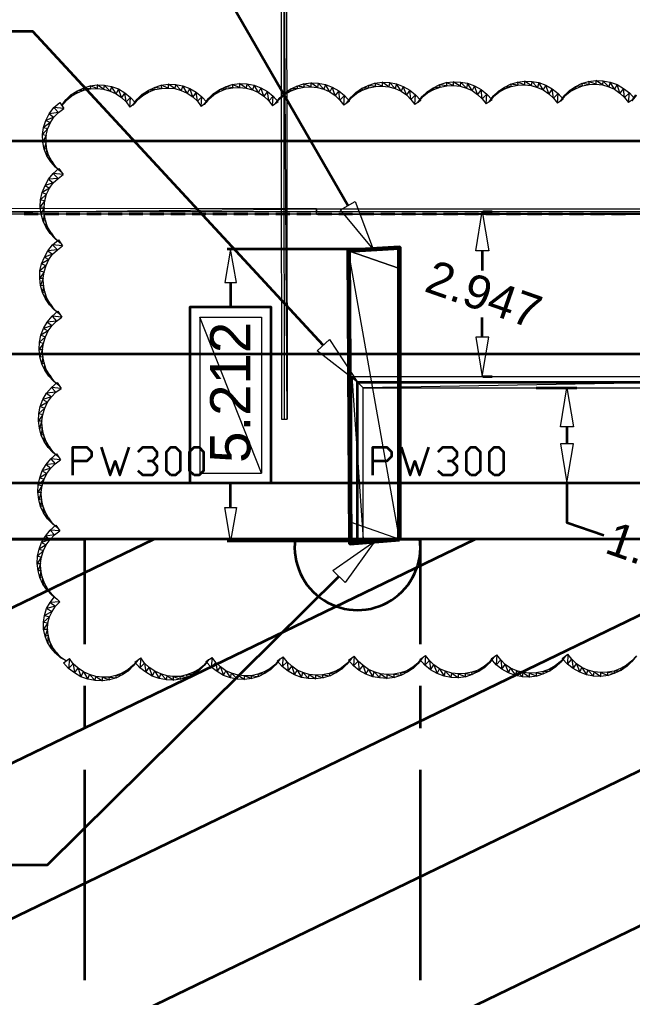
# Model space of a CAD drawing. Header units: inches. Extents: x 27 to 868, y 19 to 613.
# Drawn here: x 356.2 to 443.3, y 342.9 to 481.8 of the extents above; entities that cross this region are included whole.
import ezdxf

# ---------------------------------------------------------------- set-up
doc = ezdxf.new("R2010")
doc.units = ezdxf.units.IN
doc.header["$MEASUREMENT"] = 0
doc.layers.add('PDF_Geometry', color=7, linetype='Continuous')
doc.layers.add('PDF_Text', color=7, linetype='Continuous')
doc.styles.add('PDF Arial', font='arial.ttf')

msp = doc.modelspace()

# ---------------------------------------------------------------- linework, layer by layer
at = {"layer": 'PDF_Geometry', "color": 3, "lineweight": 0}
for points in [[(398.43, 590.69), (398.43, 573.89), (326.73, 573.89), (326.73, 570.43), (326.73, 457.75), (326.73, 454.6), (398.43, 454.6), (713.57, 454.6)], [(393.43, 425.1), (394.24, 425.1), (393.25, 590.69), (393.43, 425.1)], [(394.24, 425.1), (393.25, 590.69), (394.01, 590.69), (394.24, 425.1)], [(393.65, 590.69), (393.83, 425.1)], [(326.73, 455), (326.73, 454.19), (398.43, 454.96), (326.73, 455)], [(326.73, 454.19), (398.43, 454.96), (398.43, 454.19), (326.73, 454.19)], [(713.57, 454.19), (713.57, 454.96), (398.43, 454.19), (713.57, 454.19)], [(713.57, 454.96), (398.43, 454.19), (398.43, 454.96), (713.57, 454.96)]]:
    msp.add_lwpolyline(points, dxfattribs=at)
at = {"layer": 'PDF_Geometry', "lineweight": 35}
for points in [[(402.89, 455.41), (365.28, 520.53), (358.12, 520.53)], [(399.37, 435.6), (358.08, 480.13), (350.92, 480.13)], [(422.07, 454.6), (423.42, 454.6)], [(405.99, 449.24), (385.73, 449.24)], [(421.98, 449.01), (421.98, 446.18)], [(386.22, 444.47), (386.22, 441)], [(391.99, 416.01), (391.99, 441), (380.41, 441), (380.41, 416.01), (391.99, 416.01)], [(421.98, 436.72), (421.98, 439.51)], [(422.07, 431.14), (423.42, 431.14)], [(429.64, 429.52), (435.44, 429.52)], [(434, 423.98), (434, 421.59)], [(386.22, 412.54), (386.22, 416.01)], [(429.64, 416.01), (435.44, 416.01)], [(434, 416.01), (434, 410.42), (439.27, 408.62)], [(406.22, 407.76), (385.73, 407.76)], [(401.62, 402.72), (360.15, 361.74), (352.99, 361.74)]]:
    msp.add_lwpolyline(points, dxfattribs=at)
at = {"layer": 'PDF_Geometry', "lineweight": 0}
for points in [[(366.23, 472.43), (366.27, 471.98), (365.24, 472.12), (366.23, 472.43)], [(367.22, 472.57), (367.22, 472.03), (366.23, 472.43), (367.22, 472.57)], [(367.22, 472.03), (366.23, 472.43), (366.27, 471.98), (367.22, 472.03)], [(368.25, 472.52), (368.16, 471.94), (367.22, 472.57), (368.25, 472.52)], [(368.16, 471.94), (367.22, 472.57), (367.22, 472.03), (368.16, 471.94)], [(369.07, 471.67), (368.25, 472.52), (368.16, 471.94), (369.07, 471.67)], [(369.29, 472.34), (369.07, 471.67), (368.25, 472.52), (369.29, 472.34)], [(369.92, 471.31), (369.29, 472.34), (369.07, 471.67), (369.92, 471.31)], [(370.28, 471.98), (369.92, 471.31), (369.29, 472.34), (370.28, 471.98)], [(376.36, 472.52), (376.41, 472.07), (375.37, 472.21), (376.36, 472.52)], [(377.35, 472.66), (377.35, 472.12), (376.36, 472.52), (377.35, 472.66)], [(377.35, 472.12), (376.36, 472.52), (376.41, 472.07), (377.35, 472.12)], [(378.39, 472.61), (378.3, 472.03), (377.35, 472.66), (378.39, 472.61)], [(378.3, 472.03), (377.35, 472.66), (377.35, 472.12), (378.3, 472.03)], [(379.2, 471.76), (378.39, 472.61), (378.3, 472.03), (379.2, 471.76)], [(379.42, 472.43), (379.2, 471.76), (378.39, 472.61), (379.42, 472.43)], [(380.05, 471.4), (379.42, 472.43), (379.2, 471.76), (380.05, 471.4)], [(380.41, 472.07), (380.05, 471.4), (379.42, 472.43), (380.41, 472.07)], [(386.45, 472.61), (386.54, 472.16), (385.5, 472.3), (386.45, 472.61)], [(387.48, 472.75), (387.48, 472.21), (386.45, 472.61), (387.48, 472.75)], [(387.48, 472.21), (386.45, 472.61), (386.54, 472.16), (387.48, 472.21)], [(388.52, 472.7), (388.43, 472.12), (387.48, 472.75), (388.52, 472.7)], [(388.43, 472.12), (387.48, 472.75), (387.48, 472.21), (388.43, 472.12)], [(389.33, 471.85), (388.52, 472.7), (388.43, 472.12), (389.33, 471.85)], [(389.56, 472.52), (389.33, 471.85), (388.52, 472.7), (389.56, 472.52)], [(390.19, 471.49), (389.56, 472.52), (389.33, 471.85), (390.19, 471.49)], [(390.5, 472.16), (390.19, 471.49), (389.56, 472.52), (390.5, 472.16)], [(395.64, 472.39), (395.73, 472.07), (394.69, 471.94), (395.64, 472.39)], [(396.58, 472.7), (396.67, 472.25), (395.64, 472.39), (396.58, 472.7)], [(396.67, 472.25), (395.64, 472.39), (395.73, 472.07), (396.67, 472.25)], [(397.62, 472.84), (397.62, 472.3), (396.58, 472.7), (397.62, 472.84)], [(397.62, 472.3), (396.58, 472.7), (396.67, 472.25), (397.62, 472.3)], [(398.65, 472.79), (398.56, 472.21), (397.62, 472.84), (398.65, 472.79)], [(398.56, 472.21), (397.62, 472.84), (397.62, 472.3), (398.56, 472.21)], [(399.46, 471.94), (398.65, 472.79), (398.56, 472.21), (399.46, 471.94)], [(399.69, 472.61), (399.46, 471.94), (398.65, 472.79), (399.69, 472.61)], [(400.32, 471.58), (399.69, 472.61), (399.46, 471.94), (400.32, 471.58)], [(400.63, 472.25), (400.32, 471.58), (399.69, 472.61), (400.63, 472.25)], [(405.77, 472.48), (405.86, 472.16), (404.82, 472.03), (405.77, 472.48)], [(406.71, 472.79), (406.8, 472.34), (405.77, 472.48), (406.71, 472.79)], [(406.8, 472.34), (405.77, 472.48), (405.86, 472.16), (406.8, 472.34)], [(407.75, 472.93), (407.75, 472.39), (406.71, 472.79), (407.75, 472.93)], [(407.75, 472.39), (406.71, 472.79), (406.8, 472.34), (407.75, 472.39)], [(408.79, 472.88), (408.69, 472.3), (407.75, 472.93), (408.79, 472.88)], [(408.69, 472.3), (407.75, 472.93), (407.75, 472.39), (408.69, 472.3)], [(409.6, 472.03), (408.79, 472.88), (408.69, 472.3), (409.6, 472.03)], [(409.78, 472.7), (409.6, 472.03), (408.79, 472.88), (409.78, 472.7)], [(410.45, 471.67), (409.78, 472.7), (409.6, 472.03), (410.45, 471.67)], [(410.77, 472.34), (410.45, 471.67), (409.78, 472.7), (410.77, 472.34)], [(411.22, 471.13), (410.77, 472.34), (410.45, 471.67), (411.22, 471.13)], [(411.71, 471.8), (411.22, 471.13), (410.77, 472.34), (411.71, 471.8)], [(415.86, 472.57), (415.99, 472.25), (414.95, 472.12), (415.86, 472.57)], [(416.85, 472.88), (416.94, 472.43), (415.86, 472.57), (416.85, 472.88)], [(416.94, 472.43), (415.86, 472.57), (415.99, 472.25), (416.94, 472.43)], [(417.88, 473.02), (417.88, 472.48), (416.85, 472.88), (417.88, 473.02)], [(417.88, 472.48), (416.85, 472.88), (416.94, 472.43), (417.88, 472.48)], [(418.92, 472.97), (418.83, 472.39), (417.88, 473.02), (418.92, 472.97)], [(418.83, 472.39), (417.88, 473.02), (417.88, 472.48), (418.83, 472.39)], [(419.73, 472.12), (418.92, 472.97), (418.83, 472.39), (419.73, 472.12)], [(419.91, 472.79), (419.73, 472.12), (418.92, 472.97), (419.91, 472.79)], [(420.54, 471.76), (419.91, 472.79), (419.73, 472.12), (420.54, 471.76)], [(420.9, 472.43), (420.54, 471.76), (419.91, 472.79), (420.9, 472.43)], [(421.3, 471.22), (420.9, 472.43), (420.54, 471.76), (421.3, 471.22)], [(421.84, 471.89), (421.3, 471.22), (420.9, 472.43), (421.84, 471.89)], [(425.99, 472.66), (426.12, 472.34), (425.09, 472.21), (425.99, 472.66)], [(426.12, 472.34), (425.09, 472.21), (425.22, 471.98), (426.12, 472.34)], [(426.98, 472.97), (427.07, 472.52), (425.99, 472.66), (426.98, 472.97)], [(427.07, 472.52), (425.99, 472.66), (426.12, 472.34), (427.07, 472.52)], [(428.01, 473.11), (428.01, 472.57), (426.98, 472.97), (428.01, 473.11)], [(428.01, 472.57), (426.98, 472.97), (427.07, 472.52), (428.01, 472.57)], [(429.05, 473.06), (428.96, 472.48), (428.01, 473.11), (429.05, 473.06)], [(428.96, 472.48), (428.01, 473.11), (428.01, 472.57), (428.96, 472.48)], [(429.86, 472.21), (429.05, 473.06), (428.96, 472.48), (429.86, 472.21)], [(430.04, 472.88), (429.86, 472.21), (429.05, 473.06), (430.04, 472.88)], [(430.67, 471.85), (430.04, 472.88), (429.86, 472.21), (430.67, 471.85)], [(431.03, 472.52), (430.67, 471.85), (430.04, 472.88), (431.03, 472.52)], [(431.44, 471.31), (431.03, 472.52), (430.67, 471.85), (431.44, 471.31)], [(431.93, 471.98), (431.44, 471.31), (431.03, 472.52), (431.93, 471.98)], [(436.12, 472.75), (436.26, 472.43), (435.22, 472.3), (436.12, 472.75)], [(436.26, 472.43), (435.22, 472.3), (435.35, 472.07), (436.26, 472.43)], [(437.11, 473.06), (437.2, 472.61), (436.12, 472.75), (437.11, 473.06)], [(437.2, 472.61), (436.12, 472.75), (436.26, 472.43), (437.2, 472.61)], [(438.15, 473.2), (438.15, 472.66), (437.11, 473.06), (438.15, 473.2)], [(438.15, 472.66), (437.11, 473.06), (437.2, 472.61), (438.15, 472.66)], [(439.14, 473.15), (439.09, 472.57), (438.15, 473.2), (439.14, 473.15)], [(439.09, 472.57), (438.15, 473.2), (438.15, 472.66), (439.09, 472.57)], [(439.99, 472.3), (439.14, 473.15), (439.09, 472.57), (439.99, 472.3)], [(440.17, 472.97), (439.99, 472.3), (439.14, 473.15), (440.17, 472.97)], [(440.8, 471.94), (440.17, 472.97), (439.99, 472.3), (440.8, 471.94)], [(441.16, 472.61), (440.8, 471.94), (440.17, 472.97), (441.16, 472.61)], [(441.57, 471.4), (441.16, 472.61), (440.8, 471.94), (441.57, 471.4)], [(442.06, 472.07), (441.57, 471.4), (441.16, 472.61), (442.06, 472.07)], [(363.48, 471.13), (363.62, 470.99), (362.76, 470.41), (363.48, 471.13)], [(363.62, 470.99), (362.76, 470.41), (362.85, 470.36), (363.62, 470.99)], [(364.34, 471.67), (364.43, 471.44), (363.48, 471.13), (364.34, 471.67)], [(364.43, 471.44), (363.48, 471.13), (363.62, 470.99), (364.43, 471.44)], [(365.24, 472.12), (365.33, 471.8), (364.34, 471.67), (365.24, 472.12)], [(365.33, 471.8), (364.34, 471.67), (364.43, 471.44), (365.33, 471.8)], [(366.27, 471.98), (365.24, 472.12), (365.33, 471.8), (366.27, 471.98)], [(370.69, 470.77), (370.28, 471.98), (369.92, 471.31), (370.69, 470.77)], [(371.18, 471.44), (370.69, 470.77), (370.28, 471.98), (371.18, 471.44)], [(371.36, 470.14), (371.18, 471.44), (370.69, 470.77), (371.36, 470.14)], [(371.99, 470.77), (371.36, 470.14), (371.18, 471.44), (371.99, 470.77)], [(373.61, 471.22), (373.75, 471.08), (372.89, 470.5), (373.61, 471.22)], [(373.75, 471.08), (372.89, 470.5), (372.98, 470.45), (373.75, 471.08)], [(374.47, 471.76), (374.56, 471.53), (373.61, 471.22), (374.47, 471.76)], [(374.56, 471.53), (373.61, 471.22), (373.75, 471.08), (374.56, 471.53)], [(375.37, 472.21), (375.46, 471.89), (374.47, 471.76), (375.37, 472.21)], [(375.46, 471.89), (374.47, 471.76), (374.56, 471.53), (375.46, 471.89)], [(376.41, 472.07), (375.37, 472.21), (375.46, 471.89), (376.41, 472.07)], [(380.82, 470.86), (380.41, 472.07), (380.05, 471.4), (380.82, 470.86)], [(381.31, 471.53), (380.82, 470.86), (380.41, 472.07), (381.31, 471.53)], [(381.49, 470.23), (381.31, 471.53), (380.82, 470.86), (381.49, 470.23)], [(382.13, 470.86), (381.49, 470.23), (381.31, 471.53), (382.13, 470.86)], [(383.75, 471.31), (383.84, 471.17), (383.03, 470.59), (383.75, 471.31)], [(383.84, 471.17), (383.03, 470.59), (383.12, 470.54), (383.84, 471.17)], [(384.6, 471.85), (384.69, 471.62), (383.75, 471.31), (384.6, 471.85)], [(384.69, 471.62), (383.75, 471.31), (383.84, 471.17), (384.69, 471.62)], [(385.5, 472.3), (385.59, 471.98), (384.6, 471.85), (385.5, 472.3)], [(385.59, 471.98), (384.6, 471.85), (384.69, 471.62), (385.59, 471.98)], [(386.54, 472.16), (385.5, 472.3), (385.59, 471.98), (386.54, 472.16)], [(390.95, 470.95), (390.5, 472.16), (390.19, 471.49), (390.95, 470.95)], [(391.45, 471.62), (390.95, 470.95), (390.5, 472.16), (391.45, 471.62)], [(391.63, 470.32), (391.45, 471.62), (390.95, 470.95), (391.63, 470.32)], [(392.26, 470.95), (391.63, 470.32), (391.45, 471.62), (392.26, 470.95)], [(392.17, 469.6), (392.26, 470.95), (391.63, 470.32), (392.17, 469.6)], [(392.98, 470.18), (392.17, 469.6), (392.26, 470.95), (392.98, 470.18)], [(393.88, 471.4), (393.97, 471.26), (393.16, 470.68), (393.88, 471.4)], [(393.97, 471.26), (393.16, 470.68), (393.25, 470.63), (393.97, 471.26)], [(394.69, 471.94), (394.82, 471.71), (393.88, 471.4), (394.69, 471.94)], [(394.82, 471.71), (393.88, 471.4), (393.97, 471.26), (394.82, 471.71)], [(395.73, 472.07), (394.69, 471.94), (394.82, 471.71), (395.73, 472.07)], [(401.08, 471.04), (400.63, 472.25), (400.32, 471.58), (401.08, 471.04)], [(401.58, 471.71), (401.08, 471.04), (400.63, 472.25), (401.58, 471.71)], [(401.76, 470.41), (401.58, 471.71), (401.08, 471.04), (401.76, 470.41)], [(402.39, 471.08), (401.76, 470.41), (401.58, 471.71), (402.39, 471.08)], [(402.3, 469.69), (402.39, 471.08), (401.76, 470.41), (402.3, 469.69)], [(403.11, 470.27), (402.3, 469.69), (402.39, 471.08), (403.11, 470.27)], [(404.01, 471.49), (404.1, 471.35), (403.29, 470.77), (404.01, 471.49)], [(404.1, 471.35), (403.29, 470.77), (403.34, 470.72), (404.1, 471.35)], [(404.82, 472.03), (404.96, 471.8), (404.01, 471.49), (404.82, 472.03)], [(404.96, 471.8), (404.01, 471.49), (404.1, 471.35), (404.96, 471.8)], [(405.86, 472.16), (404.82, 472.03), (404.96, 471.8), (405.86, 472.16)], [(411.85, 470.5), (411.71, 471.8), (411.22, 471.13), (411.85, 470.5)], [(412.52, 471.17), (411.85, 470.5), (411.71, 471.8), (412.52, 471.17)], [(412.43, 469.78), (412.52, 471.17), (411.85, 470.5), (412.43, 469.78)], [(413.24, 470.36), (412.43, 469.78), (412.52, 471.17), (413.24, 470.36)], [(414.14, 471.58), (414.23, 471.44), (413.42, 470.86), (414.14, 471.58)], [(414.23, 471.44), (413.42, 470.86), (413.47, 470.81), (414.23, 471.44)], [(414.95, 472.12), (415.09, 471.89), (414.14, 471.58), (414.95, 472.12)], [(415.09, 471.89), (414.14, 471.58), (414.23, 471.44), (415.09, 471.89)], [(415.99, 472.25), (414.95, 472.12), (415.09, 471.89), (415.99, 472.25)], [(421.98, 470.59), (421.84, 471.89), (421.3, 471.22), (421.98, 470.59)], [(422.66, 471.26), (421.98, 470.59), (421.84, 471.89), (422.66, 471.26)], [(422.57, 469.87), (422.66, 471.26), (421.98, 470.59), (422.57, 469.87)], [(423.38, 470.45), (422.57, 469.87), (422.66, 471.26), (423.38, 470.45)], [(423.56, 470.95), (423.6, 470.9), (422.97, 470.14), (423.56, 470.95)], [(424.28, 471.67), (424.37, 471.53), (423.56, 470.95), (424.28, 471.67)], [(424.37, 471.53), (423.56, 470.95), (423.6, 470.9), (424.37, 471.53)], [(425.09, 472.21), (425.22, 471.98), (424.28, 471.67), (425.09, 472.21)], [(425.22, 471.98), (424.28, 471.67), (424.37, 471.53), (425.22, 471.98)], [(432.11, 470.68), (431.93, 471.98), (431.44, 471.31), (432.11, 470.68)], [(432.79, 471.35), (432.11, 470.68), (431.93, 471.98), (432.79, 471.35)], [(432.7, 469.96), (432.79, 471.35), (432.11, 470.68), (432.7, 469.96)], [(433.51, 470.54), (432.7, 469.96), (432.79, 471.35), (433.51, 470.54)], [(433.69, 471.04), (433.73, 470.99), (433.1, 470.23), (433.69, 471.04)], [(434.41, 471.76), (434.5, 471.62), (433.69, 471.04), (434.41, 471.76)], [(434.5, 471.62), (433.69, 471.04), (433.73, 470.99), (434.5, 471.62)], [(435.22, 472.3), (435.35, 472.07), (434.41, 471.76), (435.22, 472.3)], [(435.35, 472.07), (434.41, 471.76), (434.5, 471.62), (435.35, 472.07)], [(442.24, 470.77), (442.06, 472.07), (441.57, 471.4), (442.24, 470.77)], [(442.92, 471.44), (442.24, 470.77), (442.06, 472.07), (442.92, 471.44)], [(442.79, 470.05), (442.92, 471.44), (442.24, 470.77), (442.79, 470.05)], [(443.64, 470.63), (442.79, 470.05), (442.92, 471.44), (443.64, 470.63)], [(443.82, 471.13), (443.87, 471.08), (443.24, 470.32), (443.82, 471.13)], [(361.91, 470.05), (362.49, 469.19), (361.09, 469.33), (361.91, 470.05)], [(362.76, 470.41), (362.85, 470.36), (362.18, 469.6), (362.76, 470.41)], [(371.9, 469.42), (371.99, 470.77), (371.36, 470.14), (371.9, 469.42)], [(372.71, 470), (371.9, 469.42), (371.99, 470.77), (372.71, 470)], [(372.89, 470.5), (372.98, 470.45), (372.31, 469.69), (372.89, 470.5)], [(382.04, 469.51), (382.13, 470.86), (381.49, 470.23), (382.04, 469.51)], [(382.85, 470.09), (382.04, 469.51), (382.13, 470.86), (382.85, 470.09)], [(383.03, 470.59), (383.12, 470.54), (382.44, 469.78), (383.03, 470.59)], [(393.16, 470.68), (393.25, 470.63), (392.57, 469.87), (393.16, 470.68)], [(403.29, 470.77), (403.34, 470.72), (402.71, 469.96), (403.29, 470.77)], [(413.42, 470.86), (413.47, 470.81), (412.84, 470.05), (413.42, 470.86)], [(360.42, 468.47), (361.09, 467.97), (359.92, 467.52), (360.42, 468.47)], [(361.09, 469.33), (361.72, 468.65), (360.42, 468.47), (361.09, 469.33)], [(361.72, 468.65), (360.42, 468.47), (361.09, 467.97), (361.72, 468.65)], [(362.49, 469.19), (361.09, 469.33), (361.72, 468.65), (362.49, 469.19)], [(359.92, 467.52), (360.6, 467.21), (359.61, 466.53), (359.92, 467.52)], [(360.6, 467.21), (359.61, 466.53), (360.24, 466.35), (360.6, 467.21)], [(361.09, 467.97), (359.92, 467.52), (360.6, 467.21), (361.09, 467.97)], [(359.61, 466.53), (360.24, 466.35), (359.47, 465.5), (359.61, 466.53)], [(360.24, 466.35), (359.47, 465.5), (360.01, 465.41), (360.24, 466.35)], [(359.47, 465.5), (360.01, 465.41), (359.52, 464.42), (359.47, 465.5)], [(360.01, 465.41), (359.52, 464.42), (359.97, 464.46), (360.01, 465.41)], [(359.52, 464.42), (359.97, 464.46), (359.7, 463.43), (359.52, 464.42)], [(359.97, 464.46), (359.7, 463.43), (360.06, 463.52), (359.97, 464.46)], [(359.7, 463.43), (360.06, 463.52), (360.1, 462.48), (359.7, 463.43)], [(360.06, 463.52), (360.1, 462.48), (360.33, 462.57), (360.06, 463.52)], [(360.1, 462.48), (360.33, 462.57), (360.64, 461.62), (360.1, 462.48)], [(360.33, 462.57), (360.64, 461.62), (360.78, 461.71), (360.33, 462.57)], [(360.64, 461.62), (360.78, 461.71), (361.32, 460.86), (360.64, 461.62)], [(360.78, 461.71), (361.32, 460.86), (361.36, 460.9), (360.78, 461.71)], [(361, 459.96), (361.68, 459.28), (360.33, 459.15), (361, 459.96)], [(361.81, 460.68), (362.4, 459.82), (361, 459.96), (361.81, 460.68)], [(362.4, 459.82), (361, 459.96), (361.68, 459.28), (362.4, 459.82)], [(361.32, 460.86), (361.36, 460.9), (362.09, 460.23), (361.32, 460.86)], [(360.33, 459.15), (361, 458.65), (359.83, 458.25), (360.33, 459.15)], [(361, 458.65), (359.83, 458.25), (360.46, 457.89), (361, 458.65)], [(361.68, 459.28), (360.33, 459.15), (361, 458.65), (361.68, 459.28)], [(359.43, 457.26), (360.06, 457.03), (359.2, 456.22), (359.43, 457.26)], [(360.06, 457.03), (359.2, 456.22), (359.79, 456.13), (360.06, 457.03)], [(359.83, 458.25), (360.46, 457.89), (359.43, 457.26), (359.83, 458.25)], [(360.46, 457.89), (359.43, 457.26), (360.06, 457.03), (360.46, 457.89)], [(359.2, 456.22), (359.79, 456.13), (359.16, 455.23), (359.2, 456.22)], [(359.79, 456.13), (359.16, 455.23), (359.7, 455.18), (359.79, 456.13)], [(403.92, 456), (406.49, 449.24), (401.85, 454.82), (403.92, 456)], [(359.16, 455.23), (359.7, 455.18), (359.29, 454.19), (359.16, 455.23)], [(359.7, 455.18), (359.29, 454.19), (359.7, 454.24), (359.7, 455.18)], [(422.93, 449.01), (421.08, 449.01), (421.98, 454.6), (422.93, 449.01)], [(359.29, 454.19), (359.7, 454.24), (359.56, 453.2), (359.29, 454.19)], [(359.7, 454.24), (359.56, 453.2), (359.88, 453.29), (359.7, 454.24)], [(359.56, 453.2), (359.88, 453.29), (359.97, 452.3), (359.56, 453.2)], [(359.88, 453.29), (359.97, 452.3), (360.19, 452.39), (359.88, 453.29)], [(359.97, 452.3), (360.19, 452.39), (360.55, 451.45), (359.97, 452.3)], [(360.19, 452.39), (360.55, 451.45), (360.69, 451.54), (360.19, 452.39)], [(360.55, 451.45), (360.69, 451.54), (361.23, 450.73), (360.55, 451.45)], [(360.69, 451.54), (361.23, 450.73), (361.27, 450.77), (360.69, 451.54)], [(361.72, 450.55), (362.31, 449.69), (360.91, 449.83), (361.72, 450.55)], [(361.23, 450.73), (361.27, 450.77), (362, 450.1), (361.23, 450.73)], [(360.24, 449.01), (360.91, 448.52), (359.74, 448.11), (360.24, 449.01)], [(360.91, 449.83), (361.59, 449.15), (360.24, 449.01), (360.91, 449.83)], [(361.59, 449.15), (360.24, 449.01), (360.91, 448.52), (361.59, 449.15)], [(362.31, 449.69), (360.91, 449.83), (361.59, 449.15), (362.31, 449.69)], [(385.41, 444.47), (387.03, 444.47), (386.22, 449.24), (385.41, 444.47)], [(359.74, 448.11), (360.37, 447.75), (359.34, 447.12), (359.74, 448.11)], [(360.37, 447.75), (359.34, 447.12), (359.97, 446.9), (360.37, 447.75)], [(360.91, 448.52), (359.74, 448.11), (360.37, 447.75), (360.91, 448.52)], [(359.11, 446.13), (359.7, 446), (359.07, 445.1), (359.11, 446.13)], [(359.7, 446), (359.07, 445.1), (359.56, 445.1), (359.7, 446)], [(359.34, 447.12), (359.97, 446.9), (359.11, 446.13), (359.34, 447.12)], [(359.97, 446.9), (359.11, 446.13), (359.7, 446), (359.97, 446.9)], [(359.07, 445.1), (359.56, 445.1), (359.2, 444.06), (359.07, 445.1)], [(359.56, 445.1), (359.2, 444.06), (359.61, 444.11), (359.56, 445.1)], [(359.2, 444.06), (359.61, 444.11), (359.47, 443.07), (359.2, 444.06)], [(359.61, 444.11), (359.47, 443.07), (359.79, 443.16), (359.61, 444.11)], [(359.47, 443.07), (359.79, 443.16), (359.88, 442.17), (359.47, 443.07)], [(359.79, 443.16), (359.88, 442.17), (360.1, 442.26), (359.79, 443.16)], [(359.88, 442.17), (360.1, 442.26), (360.46, 441.31), (359.88, 442.17)], [(360.1, 442.26), (360.46, 441.31), (360.6, 441.4), (360.1, 442.26)], [(360.46, 441.31), (360.6, 441.4), (361.14, 440.59), (360.46, 441.31)], [(360.6, 441.4), (361.14, 440.59), (361.18, 440.64), (360.6, 441.4)], [(361.63, 440.41), (362.22, 439.56), (360.82, 439.69), (361.63, 440.41)], [(361.14, 440.59), (361.18, 440.64), (361.91, 440.01), (361.14, 440.59)], [(360.82, 439.69), (361.45, 439.02), (360.15, 438.88), (360.82, 439.69)], [(361.45, 439.02), (360.15, 438.88), (360.82, 438.39), (361.45, 439.02)], [(362.22, 439.56), (360.82, 439.69), (361.45, 439.02), (362.22, 439.56)], [(359.61, 437.98), (360.28, 437.62), (359.25, 436.99), (359.61, 437.98)], [(360.28, 437.62), (359.25, 436.99), (359.88, 436.77), (360.28, 437.62)], [(360.15, 438.88), (360.82, 438.39), (359.61, 437.98), (360.15, 438.88)], [(360.82, 438.39), (359.61, 437.98), (360.28, 437.62), (360.82, 438.39)], [(359.25, 436.99), (359.88, 436.77), (359.02, 436), (359.25, 436.99)], [(359.88, 436.77), (359.02, 436), (359.61, 435.87), (359.88, 436.77)], [(400.27, 436.41), (404.24, 430.33), (398.52, 434.78), (400.27, 436.41)], [(422.93, 436.72), (421.08, 436.72), (421.98, 431.14), (422.93, 436.72)], [(359.02, 436), (359.61, 435.87), (358.98, 434.96), (359.02, 436)], [(359.61, 435.87), (358.98, 434.96), (359.47, 434.96), (359.61, 435.87)], [(358.98, 434.96), (359.47, 434.96), (359.11, 433.93), (358.98, 434.96)], [(359.47, 434.96), (359.11, 433.93), (359.52, 433.97), (359.47, 434.96)], [(359.11, 433.93), (359.52, 433.97), (359.38, 432.94), (359.11, 433.93)], [(359.52, 433.97), (359.38, 432.94), (359.7, 433.07), (359.52, 433.97)], [(359.38, 432.94), (359.7, 433.07), (359.79, 432.04), (359.38, 432.94)], [(359.7, 433.07), (359.79, 432.04), (360.01, 432.13), (359.7, 433.07)], [(359.79, 432.04), (360.01, 432.13), (360.37, 431.18), (359.79, 432.04)], [(360.01, 432.13), (360.37, 431.18), (360.51, 431.32), (360.01, 432.13)], [(360.37, 431.18), (360.51, 431.32), (361.05, 430.46), (360.37, 431.18)], [(360.51, 431.32), (361.05, 430.46), (361.09, 430.51), (360.51, 431.32)], [(360.73, 429.56), (361.36, 428.89), (360.06, 428.75), (360.73, 429.56)], [(361.54, 430.28), (362.13, 429.43), (360.73, 429.56), (361.54, 430.28)], [(362.13, 429.43), (360.73, 429.56), (361.36, 428.89), (362.13, 429.43)], [(361.05, 430.46), (361.09, 430.51), (361.81, 429.88), (361.05, 430.46)], [(434.95, 423.98), (433.1, 423.98), (434, 429.52), (434.95, 423.98)], [(360.06, 428.75), (360.73, 428.25), (359.52, 427.85), (360.06, 428.75)], [(360.73, 428.25), (359.52, 427.85), (360.19, 427.49), (360.73, 428.25)], [(361.36, 428.89), (360.06, 428.75), (360.73, 428.25), (361.36, 428.89)], [(359.16, 426.86), (359.79, 426.63), (358.93, 425.87), (359.16, 426.86)], [(359.79, 426.63), (358.93, 425.87), (359.52, 425.73), (359.79, 426.63)], [(359.52, 427.85), (360.19, 427.49), (359.16, 426.86), (359.52, 427.85)], [(360.19, 427.49), (359.16, 426.86), (359.79, 426.63), (360.19, 427.49)], [(358.93, 425.87), (359.52, 425.73), (358.89, 424.83), (358.93, 425.87)], [(359.52, 425.73), (358.89, 424.83), (359.38, 424.83), (359.52, 425.73)], [(358.89, 424.83), (359.38, 424.83), (359.02, 423.8), (358.89, 424.83)], [(359.38, 424.83), (359.02, 423.8), (359.43, 423.89), (359.38, 424.83)], [(359.02, 423.8), (359.43, 423.89), (359.29, 422.81), (359.02, 423.8)], [(359.43, 423.89), (359.29, 422.81), (359.61, 422.94), (359.43, 423.89)], [(359.29, 422.81), (359.61, 422.94), (359.7, 421.9), (359.29, 422.81)], [(359.61, 422.94), (359.7, 421.9), (359.92, 421.99), (359.61, 422.94)], [(359.7, 421.9), (359.92, 421.99), (360.28, 421.05), (359.7, 421.9)], [(359.92, 421.99), (360.28, 421.05), (360.42, 421.18), (359.92, 421.99)], [(360.28, 421.05), (360.42, 421.18), (360.96, 420.33), (360.28, 421.05)], [(360.42, 421.18), (360.96, 420.33), (361, 420.42), (360.42, 421.18)], [(434.95, 421.59), (433.1, 421.59), (434, 416.01), (434.95, 421.59)], [(361.45, 420.15), (362.04, 419.29), (360.64, 419.43), (361.45, 420.15)], [(360.96, 420.33), (361, 420.42), (361.72, 419.74), (360.96, 420.33)], [(359.97, 418.62), (360.64, 418.12), (359.43, 417.72), (359.97, 418.62)], [(360.64, 419.43), (361.27, 418.75), (359.97, 418.62), (360.64, 419.43)], [(361.27, 418.75), (359.97, 418.62), (360.64, 418.12), (361.27, 418.75)], [(362.04, 419.29), (360.64, 419.43), (361.27, 418.75), (362.04, 419.29)], [(359.43, 417.72), (360.1, 417.36), (359.07, 416.73), (359.43, 417.72)], [(360.1, 417.36), (359.07, 416.73), (359.7, 416.55), (360.1, 417.36)], [(360.64, 418.12), (359.43, 417.72), (360.1, 417.36), (360.64, 418.12)], [(358.84, 415.74), (359.43, 415.65), (358.8, 414.7), (358.84, 415.74)], [(359.43, 415.65), (358.8, 414.7), (359.29, 414.7), (359.43, 415.65)], [(359.07, 416.73), (359.7, 416.55), (358.84, 415.74), (359.07, 416.73)], [(359.7, 416.55), (358.84, 415.74), (359.43, 415.65), (359.7, 416.55)], [(358.8, 414.7), (359.29, 414.7), (358.93, 413.66), (358.8, 414.7)], [(359.29, 414.7), (358.93, 413.66), (359.34, 413.75), (359.29, 414.7)], [(358.93, 413.66), (359.34, 413.75), (359.2, 412.67), (358.93, 413.66)], [(359.34, 413.75), (359.2, 412.67), (359.52, 412.81), (359.34, 413.75)], [(359.2, 412.67), (359.52, 412.81), (359.61, 411.77), (359.2, 412.67)], [(359.52, 412.81), (359.61, 411.77), (359.83, 411.91), (359.52, 412.81)], [(359.61, 411.77), (359.83, 411.91), (360.19, 410.92), (359.61, 411.77)], [(359.83, 411.91), (360.19, 410.92), (360.33, 411.05), (359.83, 411.91)], [(385.41, 412.54), (387.03, 412.54), (386.22, 407.76), (385.41, 412.54)], [(360.19, 410.92), (360.33, 411.05), (360.87, 410.2), (360.19, 410.92)], [(360.33, 411.05), (360.87, 410.2), (360.91, 410.29), (360.33, 411.05)], [(361.36, 410.02), (361.95, 409.21), (360.55, 409.3), (361.36, 410.02)], [(360.87, 410.2), (360.91, 410.29), (361.63, 409.61), (360.87, 410.2)], [(359.88, 408.48), (360.55, 407.99), (359.34, 407.58), (359.88, 408.48)], [(360.55, 409.3), (361.18, 408.66), (359.88, 408.48), (360.55, 409.3)], [(361.18, 408.66), (359.88, 408.48), (360.55, 407.99), (361.18, 408.66)], [(361.95, 409.21), (360.55, 409.3), (361.18, 408.66), (361.95, 409.21)], [(359.34, 407.58), (360.01, 407.22), (358.98, 406.59), (359.34, 407.58)], [(360.01, 407.22), (358.98, 406.59), (359.61, 406.41), (360.01, 407.22)], [(360.55, 407.99), (359.34, 407.58), (360.01, 407.22), (360.55, 407.99)], [(400.77, 403.58), (406.71, 407.76), (402.48, 401.86), (400.77, 403.58)], [(358.98, 406.59), (359.61, 406.41), (358.75, 405.6), (358.98, 406.59)], [(359.61, 406.41), (358.75, 405.6), (359.34, 405.51), (359.61, 406.41)], [(358.75, 405.6), (359.34, 405.51), (358.71, 404.57), (358.75, 405.6)], [(359.34, 405.51), (358.71, 404.57), (359.2, 404.57), (359.34, 405.51)], [(358.71, 404.57), (359.2, 404.57), (358.84, 403.53), (358.71, 404.57)], [(359.2, 404.57), (358.84, 403.53), (359.25, 403.62), (359.2, 404.57)], [(358.84, 403.53), (359.25, 403.62), (359.11, 402.59), (358.84, 403.53)], [(359.25, 403.62), (359.11, 402.59), (359.43, 402.68), (359.25, 403.62)], [(359.11, 402.59), (359.43, 402.68), (359.52, 401.64), (359.11, 402.59)], [(359.43, 402.68), (359.52, 401.64), (359.74, 401.77), (359.43, 402.68)], [(359.52, 401.64), (359.74, 401.77), (360.1, 400.83), (359.52, 401.64)], [(359.74, 401.77), (360.1, 400.83), (360.24, 400.92), (359.74, 401.77)], [(360.1, 400.83), (360.24, 400.92), (360.78, 400.06), (360.1, 400.83)], [(360.24, 400.92), (360.78, 400.06), (360.82, 400.15), (360.24, 400.92)], [(360.78, 400.06), (360.82, 400.15), (361.54, 399.48), (360.78, 400.06)], [(360.55, 399.03), (361.32, 398.49), (360.06, 398.17), (360.55, 399.03)], [(361.18, 399.84), (361.91, 399.12), (360.55, 399.03), (361.18, 399.84)], [(361.91, 399.12), (360.55, 399.03), (361.32, 398.49), (361.91, 399.12)], [(360.06, 398.17), (360.82, 397.77), (359.74, 397.18), (360.06, 398.17)], [(360.82, 397.77), (359.74, 397.18), (360.46, 397), (360.82, 397.77)], [(361.32, 398.49), (360.06, 398.17), (360.82, 397.77), (361.32, 398.49)], [(359.74, 397.18), (360.46, 397), (359.61, 396.24), (359.74, 397.18)], [(360.46, 397), (359.61, 396.24), (360.24, 396.15), (360.46, 397)], [(359.61, 396.24), (360.24, 396.15), (359.61, 395.24), (359.61, 396.24)], [(360.24, 396.15), (359.61, 395.24), (360.19, 395.24), (360.24, 396.15)], [(359.61, 395.24), (360.19, 395.24), (359.83, 394.25), (359.61, 395.24)], [(360.19, 395.24), (359.83, 394.25), (360.28, 394.39), (360.19, 395.24)], [(359.83, 394.25), (360.28, 394.39), (360.19, 393.35), (359.83, 394.25)], [(360.28, 394.39), (360.19, 393.35), (360.51, 393.49), (360.28, 394.39)], [(360.19, 393.35), (360.51, 393.49), (360.69, 392.54), (360.19, 393.35)], [(360.51, 393.49), (360.69, 392.54), (360.91, 392.68), (360.51, 393.49)], [(360.69, 392.54), (360.91, 392.68), (361.32, 391.82), (360.69, 392.54)], [(360.91, 392.68), (361.32, 391.82), (361.45, 391.91), (360.91, 392.68)], [(361.32, 391.82), (361.45, 391.91), (362.04, 391.19), (361.32, 391.82)], [(361.45, 391.91), (362.04, 391.19), (362.09, 391.28), (361.45, 391.91)], [(362.04, 391.19), (362.09, 391.28), (362.9, 390.74), (362.04, 391.19)], [(362.45, 390.47), (363.3, 391.06), (363.17, 389.66), (362.45, 390.47)], [(363.3, 391.06), (363.17, 389.66), (363.84, 390.34), (363.3, 391.06)], [(372.4, 390.07), (372.35, 390.11), (373.03, 390.83), (372.4, 390.07)], [(372.58, 390.56), (373.43, 391.15), (373.3, 389.75), (372.58, 390.56)], [(373.43, 391.15), (373.3, 389.75), (373.97, 390.43), (373.43, 391.15)], [(373.3, 389.75), (373.97, 390.43), (374.15, 389.12), (373.3, 389.75)], [(373.97, 390.43), (374.15, 389.12), (374.65, 389.8), (373.97, 390.43)], [(382.53, 390.16), (382.49, 390.2), (383.12, 390.92), (382.53, 390.16)], [(382.71, 390.65), (383.57, 391.24), (383.43, 389.84), (382.71, 390.65)], [(383.57, 391.24), (383.43, 389.84), (384.11, 390.52), (383.57, 391.24)], [(383.43, 389.84), (384.11, 390.52), (384.29, 389.21), (383.43, 389.84)], [(384.11, 390.52), (384.29, 389.21), (384.78, 389.89), (384.11, 390.52)], [(392.66, 390.25), (392.62, 390.29), (393.25, 391.01), (392.66, 390.25)], [(392.84, 390.74), (393.7, 391.33), (393.56, 389.93), (392.84, 390.74)], [(393.7, 391.33), (393.56, 389.93), (394.24, 390.61), (393.7, 391.33)], [(393.56, 389.93), (394.24, 390.61), (394.42, 389.3), (393.56, 389.93)], [(394.24, 390.61), (394.42, 389.3), (394.91, 389.98), (394.24, 390.61)], [(401.98, 389.75), (402.8, 390.34), (402.75, 390.38), (401.98, 389.75)], [(402.8, 390.34), (402.75, 390.38), (403.38, 391.1), (402.8, 390.34)], [(402.98, 390.83), (403.79, 391.42), (403.7, 390.02), (402.98, 390.83)], [(403.79, 391.42), (403.7, 390.02), (404.37, 390.7), (403.79, 391.42)], [(403.7, 390.02), (404.37, 390.7), (404.51, 389.39), (403.7, 390.02)], [(404.37, 390.7), (404.51, 389.39), (405.05, 390.07), (404.37, 390.7)], [(412.12, 389.84), (412.93, 390.43), (412.88, 390.47), (412.12, 389.84)], [(412.21, 389.71), (412.12, 389.84), (412.93, 390.43), (412.21, 389.71)], [(412.93, 390.43), (412.88, 390.47), (413.51, 391.19), (412.93, 390.43)], [(413.11, 390.92), (413.92, 391.51), (413.83, 390.11), (413.11, 390.92)], [(413.92, 391.51), (413.83, 390.11), (414.5, 390.79), (413.92, 391.51)], [(413.83, 390.11), (414.5, 390.79), (414.64, 389.48), (413.83, 390.11)], [(414.5, 390.79), (414.64, 389.48), (415.13, 390.16), (414.5, 390.79)], [(422.25, 389.93), (423.06, 390.52), (423.02, 390.56), (422.25, 389.93)], [(422.34, 389.8), (422.25, 389.93), (423.06, 390.52), (422.34, 389.8)], [(423.06, 390.52), (423.02, 390.56), (423.65, 391.28), (423.06, 390.52)], [(423.24, 391.01), (424.05, 391.6), (423.96, 390.2), (423.24, 391.01)], [(424.05, 391.6), (423.96, 390.2), (424.64, 390.88), (424.05, 391.6)], [(423.96, 390.2), (424.64, 390.88), (424.77, 389.57), (423.96, 390.2)], [(424.64, 390.88), (424.77, 389.57), (425.27, 390.25), (424.64, 390.88)], [(432.38, 390.02), (433.19, 390.61), (433.1, 390.65), (432.38, 390.02)], [(432.47, 389.89), (432.38, 390.02), (433.19, 390.61), (432.47, 389.89)], [(433.19, 390.61), (433.1, 390.65), (433.78, 391.37), (433.19, 390.61)], [(433.37, 391.1), (434.18, 391.69), (434.09, 390.29), (433.37, 391.1)], [(434.18, 391.69), (434.09, 390.29), (434.72, 390.97), (434.18, 391.69)], [(434.09, 390.29), (434.72, 390.97), (434.9, 389.66), (434.09, 390.29)], [(434.72, 390.97), (434.9, 389.66), (435.4, 390.34), (434.72, 390.97)], [(442.52, 390.11), (443.33, 390.7), (443.24, 390.74), (442.52, 390.11)], [(442.61, 389.98), (442.52, 390.11), (443.33, 390.7), (442.61, 389.98)], [(443.33, 390.7), (443.24, 390.74), (443.91, 391.46), (443.33, 390.7)], [(363.17, 389.66), (363.84, 390.34), (364.02, 389.03), (363.17, 389.66)], [(363.84, 390.34), (364.02, 389.03), (364.52, 389.71), (363.84, 390.34)], [(364.02, 389.03), (364.52, 389.71), (364.92, 388.49), (364.02, 389.03)], [(364.52, 389.71), (364.92, 388.49), (365.28, 389.17), (364.52, 389.71)], [(364.92, 388.49), (365.28, 389.17), (365.91, 388.13), (364.92, 388.49)], [(365.28, 389.17), (365.91, 388.13), (366.14, 388.81), (365.28, 389.17)], [(369.88, 388.67), (370.87, 388.81), (370.78, 388.99), (369.88, 388.67)], [(370.78, 388.99), (371.68, 389.35), (371.59, 389.48), (370.78, 388.99)], [(370.87, 388.81), (370.78, 388.99), (371.68, 389.35), (370.87, 388.81)], [(371.59, 389.48), (372.4, 390.07), (372.35, 390.11), (371.59, 389.48)], [(371.68, 389.35), (371.59, 389.48), (372.4, 390.07), (371.68, 389.35)], [(374.15, 389.12), (374.65, 389.8), (375.05, 388.58), (374.15, 389.12)], [(374.65, 389.8), (375.05, 388.58), (375.42, 389.26), (374.65, 389.8)], [(375.05, 388.58), (375.42, 389.26), (376.05, 388.22), (375.05, 388.58)], [(375.42, 389.26), (376.05, 388.22), (376.27, 388.9), (375.42, 389.26)], [(379.96, 388.76), (381, 388.9), (380.86, 389.08), (379.96, 388.76)], [(380.86, 389.08), (381.81, 389.44), (381.72, 389.57), (380.86, 389.08)], [(381, 388.9), (380.86, 389.08), (381.81, 389.44), (381, 388.9)], [(381.72, 389.57), (382.53, 390.16), (382.49, 390.2), (381.72, 389.57)], [(381.81, 389.44), (381.72, 389.57), (382.53, 390.16), (381.81, 389.44)], [(384.29, 389.21), (384.78, 389.89), (385.19, 388.67), (384.29, 389.21)], [(384.78, 389.89), (385.19, 388.67), (385.55, 389.35), (384.78, 389.89)], [(385.19, 388.67), (385.55, 389.35), (386.18, 388.31), (385.19, 388.67)], [(385.55, 389.35), (386.18, 388.31), (386.36, 388.99), (385.55, 389.35)], [(386.18, 388.31), (386.36, 388.99), (387.21, 388.13), (386.18, 388.31)], [(386.36, 388.99), (387.21, 388.13), (387.3, 388.71), (386.36, 388.99)], [(390.1, 388.85), (391.13, 388.99), (391, 389.17), (390.1, 388.85)], [(390.23, 388.53), (390.1, 388.85), (391.13, 388.99), (390.23, 388.53)], [(391, 389.17), (391.94, 389.53), (391.85, 389.66), (391, 389.17)], [(391.13, 388.99), (391, 389.17), (391.94, 389.53), (391.13, 388.99)], [(391.85, 389.66), (392.66, 390.25), (392.62, 390.29), (391.85, 389.66)], [(391.94, 389.53), (391.85, 389.66), (392.66, 390.25), (391.94, 389.53)], [(394.42, 389.3), (394.91, 389.98), (395.32, 388.76), (394.42, 389.3)], [(394.91, 389.98), (395.32, 388.76), (395.68, 389.44), (394.91, 389.98)], [(395.32, 388.76), (395.68, 389.44), (396.31, 388.4), (395.32, 388.76)], [(395.68, 389.44), (396.31, 388.4), (396.49, 389.08), (395.68, 389.44)], [(396.31, 388.4), (396.49, 389.08), (397.3, 388.22), (396.31, 388.4)], [(396.49, 389.08), (397.3, 388.22), (397.39, 388.81), (396.49, 389.08)], [(400.23, 388.94), (401.26, 389.08), (401.13, 389.26), (400.23, 388.94)], [(400.36, 388.62), (400.23, 388.94), (401.26, 389.08), (400.36, 388.62)], [(401.13, 389.26), (402.07, 389.62), (401.98, 389.75), (401.13, 389.26)], [(401.26, 389.08), (401.13, 389.26), (402.07, 389.62), (401.26, 389.08)], [(402.07, 389.62), (401.98, 389.75), (402.8, 390.34), (402.07, 389.62)], [(404.51, 389.39), (405.05, 390.07), (405.45, 388.85), (404.51, 389.39)], [(405.05, 390.07), (405.45, 388.85), (405.81, 389.53), (405.05, 390.07)], [(405.45, 388.85), (405.81, 389.53), (406.44, 388.49), (405.45, 388.85)], [(405.81, 389.53), (406.44, 388.49), (406.62, 389.17), (405.81, 389.53)], [(406.44, 388.49), (406.62, 389.17), (407.43, 388.31), (406.44, 388.49)], [(406.62, 389.17), (407.43, 388.31), (407.52, 388.9), (406.62, 389.17)], [(409.42, 388.85), (410.5, 388.71), (410.36, 389.03), (409.42, 388.85)], [(410.36, 389.03), (411.4, 389.17), (411.26, 389.35), (410.36, 389.03)], [(410.5, 388.71), (410.36, 389.03), (411.4, 389.17), (410.5, 388.71)], [(411.26, 389.35), (412.21, 389.71), (412.12, 389.84), (411.26, 389.35)], [(411.4, 389.17), (411.26, 389.35), (412.21, 389.71), (411.4, 389.17)], [(414.64, 389.48), (415.13, 390.16), (415.59, 388.94), (414.64, 389.48)], [(415.13, 390.16), (415.59, 388.94), (415.9, 389.62), (415.13, 390.16)], [(415.59, 388.94), (415.9, 389.62), (416.58, 388.58), (415.59, 388.94)], [(415.9, 389.62), (416.58, 388.58), (416.76, 389.26), (415.9, 389.62)], [(416.58, 388.58), (416.76, 389.26), (417.57, 388.4), (416.58, 388.58)], [(416.76, 389.26), (417.57, 388.4), (417.66, 388.99), (416.76, 389.26)], [(417.57, 388.4), (417.66, 388.99), (418.6, 388.35), (417.57, 388.4)], [(417.66, 388.99), (418.6, 388.35), (418.6, 388.9), (417.66, 388.99)], [(419.55, 388.94), (420.58, 388.81), (420.49, 389.12), (419.55, 388.94)], [(420.49, 389.12), (421.53, 389.26), (421.39, 389.44), (420.49, 389.12)], [(420.58, 388.81), (420.49, 389.12), (421.53, 389.26), (420.58, 388.81)], [(421.39, 389.44), (422.34, 389.8), (422.25, 389.93), (421.39, 389.44)], [(421.53, 389.26), (421.39, 389.44), (422.34, 389.8), (421.53, 389.26)], [(424.77, 389.57), (425.27, 390.25), (425.72, 389.03), (424.77, 389.57)], [(425.27, 390.25), (425.72, 389.03), (426.03, 389.71), (425.27, 390.25)], [(425.72, 389.03), (426.03, 389.71), (426.71, 388.67), (425.72, 389.03)], [(426.03, 389.71), (426.71, 388.67), (426.89, 389.35), (426.03, 389.71)], [(426.71, 388.67), (426.89, 389.35), (427.7, 388.49), (426.71, 388.67)], [(426.89, 389.35), (427.7, 388.49), (427.79, 389.08), (426.89, 389.35)], [(427.7, 388.49), (427.79, 389.08), (428.73, 388.44), (427.7, 388.49)], [(427.79, 389.08), (428.73, 388.44), (428.73, 388.99), (427.79, 389.08)], [(428.73, 388.99), (429.77, 388.58), (429.68, 389.03), (428.73, 388.99)], [(428.73, 388.44), (428.73, 388.99), (429.77, 388.58), (428.73, 388.44)], [(429.68, 389.03), (430.72, 388.9), (430.63, 389.21), (429.68, 389.03)], [(429.77, 388.58), (429.68, 389.03), (430.72, 388.9), (429.77, 388.58)], [(430.63, 389.21), (431.66, 389.35), (431.53, 389.57), (430.63, 389.21)], [(430.72, 388.9), (430.63, 389.21), (431.66, 389.35), (430.72, 388.9)], [(431.53, 389.57), (432.47, 389.89), (432.38, 390.02), (431.53, 389.57)], [(431.66, 389.35), (431.53, 389.57), (432.47, 389.89), (431.66, 389.35)], [(434.9, 389.66), (435.4, 390.34), (435.85, 389.12), (434.9, 389.66)], [(435.4, 390.34), (435.85, 389.12), (436.17, 389.8), (435.4, 390.34)], [(435.85, 389.12), (436.17, 389.8), (436.8, 388.76), (435.85, 389.12)], [(436.17, 389.8), (436.8, 388.76), (437.02, 389.44), (436.17, 389.8)], [(436.8, 388.76), (437.02, 389.44), (437.83, 388.58), (436.8, 388.76)], [(437.02, 389.44), (437.83, 388.58), (437.92, 389.17), (437.02, 389.44)], [(437.83, 388.58), (437.92, 389.17), (438.87, 388.53), (437.83, 388.58)], [(437.92, 389.17), (438.87, 388.53), (438.87, 389.08), (437.92, 389.17)], [(438.87, 389.08), (439.9, 388.67), (439.81, 389.12), (438.87, 389.08)], [(438.87, 388.53), (438.87, 389.08), (439.9, 388.67), (438.87, 388.53)], [(439.81, 389.12), (440.85, 388.99), (440.76, 389.3), (439.81, 389.12)], [(439.9, 388.67), (439.81, 389.12), (440.85, 388.99), (439.9, 388.67)], [(440.76, 389.3), (441.79, 389.44), (441.66, 389.66), (440.76, 389.3)], [(440.85, 388.99), (440.76, 389.3), (441.79, 389.44), (440.85, 388.99)], [(441.66, 389.66), (442.61, 389.98), (442.52, 390.11), (441.66, 389.66)], [(441.79, 389.44), (441.66, 389.66), (442.61, 389.98), (441.79, 389.44)], [(365.91, 388.13), (366.14, 388.81), (366.95, 387.95), (365.91, 388.13)], [(366.14, 388.81), (366.95, 387.95), (367.04, 388.53), (366.14, 388.81)], [(366.95, 387.95), (367.04, 388.53), (367.98, 387.9), (366.95, 387.95)], [(367.04, 388.53), (367.98, 387.9), (367.98, 388.44), (367.04, 388.53)], [(367.98, 387.9), (367.98, 388.44), (368.98, 388.04), (367.98, 387.9)], [(367.98, 388.44), (368.98, 388.04), (368.93, 388.44), (367.98, 388.44)], [(368.93, 388.44), (369.97, 388.35), (369.88, 388.67), (368.93, 388.44)], [(368.98, 388.04), (368.93, 388.44), (369.97, 388.35), (368.98, 388.04)], [(369.97, 388.35), (369.88, 388.67), (370.87, 388.81), (369.97, 388.35)], [(376.05, 388.22), (376.27, 388.9), (377.08, 388.04), (376.05, 388.22)], [(376.27, 388.9), (377.08, 388.04), (377.17, 388.62), (376.27, 388.9)], [(377.08, 388.04), (377.17, 388.62), (378.12, 387.99), (377.08, 388.04)], [(377.17, 388.62), (378.12, 387.99), (378.07, 388.53), (377.17, 388.62)], [(378.12, 387.99), (378.07, 388.53), (379.11, 388.13), (378.12, 387.99)], [(378.07, 388.53), (379.11, 388.13), (379.06, 388.53), (378.07, 388.53)], [(379.06, 388.53), (380.1, 388.44), (379.96, 388.76), (379.06, 388.53)], [(379.11, 388.13), (379.06, 388.53), (380.1, 388.44), (379.11, 388.13)], [(380.1, 388.44), (379.96, 388.76), (381, 388.9), (380.1, 388.44)], [(387.21, 388.13), (387.3, 388.71), (388.2, 388.08), (387.21, 388.13)], [(387.3, 388.71), (388.2, 388.08), (388.2, 388.62), (387.3, 388.71)], [(388.2, 388.08), (388.2, 388.62), (389.24, 388.22), (388.2, 388.08)], [(388.2, 388.62), (389.24, 388.22), (389.15, 388.62), (388.2, 388.62)], [(389.15, 388.62), (390.23, 388.53), (390.1, 388.85), (389.15, 388.62)], [(389.24, 388.22), (389.15, 388.62), (390.23, 388.53), (389.24, 388.22)], [(397.3, 388.22), (397.39, 388.81), (398.34, 388.17), (397.3, 388.22)], [(397.39, 388.81), (398.34, 388.17), (398.34, 388.71), (397.39, 388.81)], [(398.34, 388.71), (399.37, 388.31), (399.28, 388.76), (398.34, 388.71)], [(398.34, 388.17), (398.34, 388.71), (399.37, 388.31), (398.34, 388.17)], [(399.28, 388.76), (400.36, 388.62), (400.23, 388.94), (399.28, 388.76)], [(399.37, 388.31), (399.28, 388.76), (400.36, 388.62), (399.37, 388.31)], [(407.43, 388.31), (407.52, 388.9), (408.47, 388.26), (407.43, 388.31)], [(407.52, 388.9), (408.47, 388.26), (408.47, 388.81), (407.52, 388.9)], [(408.47, 388.81), (409.51, 388.4), (409.42, 388.85), (408.47, 388.81)], [(408.47, 388.26), (408.47, 388.81), (409.51, 388.4), (408.47, 388.26)], [(409.51, 388.4), (409.42, 388.85), (410.5, 388.71), (409.51, 388.4)], [(418.6, 388.9), (419.64, 388.49), (419.55, 388.94), (418.6, 388.9)], [(418.6, 388.35), (418.6, 388.9), (419.64, 388.49), (418.6, 388.35)], [(419.64, 388.49), (419.55, 388.94), (420.58, 388.81), (419.64, 388.49)]]:
    msp.add_lwpolyline(points, dxfattribs=at)
at = {"layer": 'PDF_Geometry', "color": 221, "lineweight": 35}
msp.add_lwpolyline([(713.57, 464.55), (663.95, 464.55), (584.42, 464.55), (504.84, 464.55), (425.31, 464.55), (385.55, 464.55), (345.74, 464.55), (266.21, 464.55), (186.68, 464.55), (107.1, 464.55), (63.65, 464.55)], dxfattribs=at)
msp.add_lwpolyline([(713.57, 464.55), (663.95, 464.55), (584.42, 464.55), (504.84, 464.55), (425.31, 464.55), (385.55, 464.55), (345.74, 464.55), (266.21, 464.55), (186.68, 464.55), (107.1, 464.55), (63.65, 464.55)], dxfattribs=at)
at = {"layer": 'PDF_Geometry', "color": 215, "lineweight": 35, "true_color": 0xa953a0}
for points in [[(404.24, 408.03), (404.24, 430.33), (498.27, 430.33), (498.27, 464.55)], [(395.36, 408.03), (413.15, 408.03)]]:
    msp.add_lwpolyline(points, dxfattribs=at)
at = {"layer": 'PDF_Geometry', "color": 3, "lineweight": 35}
msp.add_lwpolyline([(398.43, 454.6), (398.43, 454.6)], dxfattribs=at)
at = {"layer": 'PDF_Geometry', "color": 9, "lineweight": 35, "true_color": 0xbababa}
for points in [[(358.84, 454.19), (356.86, 454.19)], [(361.81, 454.19), (359.83, 454.19)], [(364.79, 454.19), (362.81, 454.19)], [(367.8, 454.19), (365.78, 454.19)], [(370.78, 454.19), (368.8, 454.19)], [(373.75, 454.19), (371.77, 454.19)], [(376.72, 454.19), (374.74, 454.19)], [(379.74, 454.19), (377.71, 454.19)], [(382.71, 454.19), (380.73, 454.19)], [(385.68, 454.19), (383.7, 454.19)], [(388.65, 454.19), (386.67, 454.19)], [(391.63, 454.19), (389.65, 454.19)], [(394.64, 454.19), (392.66, 454.19)], [(397.62, 454.19), (395.64, 454.19)], [(400.59, 454.19), (398.61, 454.19)], [(403.56, 454.19), (401.58, 454.19)], [(406.58, 454.19), (404.6, 454.19)], [(409.55, 454.19), (407.57, 454.19)], [(412.52, 454.19), (410.54, 454.19)], [(415.5, 454.19), (413.51, 454.19)], [(418.51, 454.19), (416.49, 454.19)], [(421.48, 454.19), (419.5, 454.19)], [(424.46, 454.19), (422.48, 454.19)], [(427.43, 454.19), (425.45, 454.19)], [(430.45, 454.19), (428.42, 454.19)], [(433.42, 454.19), (431.44, 454.19)], [(436.39, 454.19), (434.41, 454.19)], [(439.36, 454.19), (437.38, 454.19)], [(442.38, 454.19), (440.35, 454.19)], [(713.57, 434.29), (138.58, 434.29), (63.65, 434.29)], [(337.14, 408.03), (365.42, 408.03), (365.42, 393.13)], [(441.43, 408.03), (413.15, 408.03), (413.15, 393.13)], [(365.42, 387.18), (365.42, 381.19)], [(413.15, 387.18), (413.15, 381.19)], [(365.42, 375.25), (365.42, 345.39)], [(413.15, 375.25), (413.15, 345.39)]]:
    msp.add_lwpolyline(points, dxfattribs=at)
at = {"layer": 'PDF_Geometry', "color": 254, "lineweight": 0, "true_color": 0xdcdcdc}
for points in [[(410.23, 449.42), (410.23, 446.49), (402.98, 449.01), (410.23, 449.42)], [(402.98, 449.01), (403.2, 410.51), (410.23, 408.03), (402.98, 449.01)], [(402.98, 449.01), (410.23, 446.49), (410.23, 408.03), (402.98, 449.01)], [(381.85, 417.4), (390.59, 417.4), (381.85, 439.56), (381.85, 417.4)], [(390.59, 417.4), (381.85, 439.56), (390.59, 439.56), (390.59, 417.4)], [(403.2, 410.51), (410.23, 408.03), (403.2, 407.45), (403.2, 410.51)]]:
    msp.add_lwpolyline(points, dxfattribs=at)
at = {"layer": 'PDF_Geometry', "color": 6, "lineweight": 60}
msp.add_lwpolyline([(410.23, 408.03), (410.23, 449.42), (402.98, 449.01), (403.2, 407.45), (410.23, 408.03)], dxfattribs=at)
at = {"layer": 'PDF_Geometry', "color": 30, "lineweight": 0, "true_color": 0xf26722}
for points in [[(498.27, 431.14), (405.05, 429.52), (403.47, 431.14), (498.27, 431.14)], [(405.05, 429.52), (403.47, 431.14), (405.05, 408.03), (405.05, 429.52)], [(403.47, 431.14), (405.05, 408.03), (403.47, 408.03), (403.47, 431.14)], [(498.27, 429.52), (498.27, 431.14), (405.05, 429.52), (498.27, 429.52)]]:
    msp.add_lwpolyline(points, dxfattribs=at)
at = {"layer": 'PDF_Geometry', "color": 1, "lineweight": 35}
for points in [[(363.8, 417.13), (363.8, 421.09), (365.78, 421.09), (366.45, 420.42), (366.45, 419.79), (365.78, 419.11), (363.8, 419.11)], [(363.8, 417.13), (363.8, 421.09), (365.78, 421.09), (366.45, 420.42), (366.45, 419.79), (365.78, 419.11), (363.8, 419.11)], [(367.8, 421.09), (369.11, 417.13), (369.79, 419.11), (370.46, 417.13), (371.77, 421.09)], [(367.8, 421.09), (369.11, 417.13), (369.79, 419.11), (370.46, 417.13), (371.77, 421.09)], [(373.07, 420.42), (373.75, 421.09), (375.1, 421.09), (375.73, 420.42), (375.73, 419.79), (375.1, 419.11), (374.42, 419.11)], [(373.07, 420.42), (373.75, 421.09), (375.1, 421.09), (375.73, 420.42), (375.73, 419.79), (375.1, 419.11), (374.42, 419.11)], [(377.71, 417.13), (377.08, 417.76), (377.08, 420.42), (377.71, 421.09), (378.39, 421.09), (379.06, 420.42), (379.06, 417.76), (378.39, 417.13), (377.71, 417.13)], [(377.71, 417.13), (377.08, 417.76), (377.08, 420.42), (377.71, 421.09), (378.39, 421.09), (379.06, 420.42), (379.06, 417.76), (378.39, 417.13), (377.71, 417.13)], [(381.04, 417.13), (380.37, 417.76), (380.37, 420.42), (381.04, 421.09), (381.72, 421.09), (382.35, 420.42), (382.35, 417.76), (381.72, 417.13), (381.04, 417.13)], [(381.04, 417.13), (380.37, 417.76), (380.37, 420.42), (381.04, 421.09), (381.72, 421.09), (382.35, 420.42), (382.35, 417.76), (381.72, 417.13), (381.04, 417.13)], [(406.44, 417.13), (406.44, 421.09), (408.42, 421.09), (409.1, 420.42), (409.1, 419.79), (408.42, 419.11), (406.44, 419.11)], [(406.44, 417.13), (406.44, 421.09), (408.42, 421.09), (409.1, 420.42), (409.1, 419.79), (408.42, 419.11), (406.44, 419.11)], [(410.45, 421.09), (411.76, 417.13), (412.43, 419.11), (413.06, 417.13), (414.41, 421.09)], [(410.45, 421.09), (411.76, 417.13), (412.43, 419.11), (413.06, 417.13), (414.41, 421.09)], [(415.72, 420.42), (416.4, 421.09), (417.7, 421.09), (418.38, 420.42), (418.38, 419.79), (417.7, 419.11), (417.07, 419.11)], [(415.72, 420.42), (416.4, 421.09), (417.7, 421.09), (418.38, 420.42), (418.38, 419.79), (417.7, 419.11), (417.07, 419.11)], [(420.36, 417.13), (419.73, 417.76), (419.73, 420.42), (420.36, 421.09), (421.03, 421.09), (421.71, 420.42), (421.71, 417.76), (421.03, 417.13), (420.36, 417.13)], [(420.36, 417.13), (419.73, 417.76), (419.73, 420.42), (420.36, 421.09), (421.03, 421.09), (421.71, 420.42), (421.71, 417.76), (421.03, 417.13), (420.36, 417.13)], [(423.69, 417.13), (423.02, 417.76), (423.02, 420.42), (423.69, 421.09), (424.37, 421.09), (425, 420.42), (425, 417.76), (424.37, 417.13), (423.69, 417.13)], [(423.69, 417.13), (423.02, 417.76), (423.02, 420.42), (423.69, 421.09), (424.37, 421.09), (425, 420.42), (425, 417.76), (424.37, 417.13), (423.69, 417.13)], [(375.1, 419.11), (375.73, 418.44), (375.73, 417.76), (375.1, 417.13), (373.75, 417.13), (373.07, 417.76)], [(375.1, 419.11), (375.73, 418.44), (375.73, 417.76), (375.1, 417.13), (373.75, 417.13), (373.07, 417.76)], [(417.7, 419.11), (418.38, 418.44), (418.38, 417.76), (417.7, 417.13), (416.4, 417.13), (415.72, 417.76)], [(417.7, 419.11), (418.38, 418.44), (418.38, 417.76), (417.7, 417.13), (416.4, 417.13), (415.72, 417.76)], [(321.15, 416.01), (345.74, 416.01), (354.2, 416.01), (363.8, 416.01)], [(321.15, 416.01), (345.74, 416.01), (354.2, 416.01), (363.8, 416.01)], [(363.8, 416.01), (396.85, 416.01), (406.44, 416.01)], [(363.8, 416.01), (396.85, 416.01), (406.44, 416.01)], [(406.44, 416.01), (425.31, 416.01), (439.5, 416.01), (449.09, 416.01)], [(406.44, 416.01), (425.31, 416.01), (439.5, 416.01), (449.09, 416.01)]]:
    msp.add_lwpolyline(points, dxfattribs=at)
at = {"layer": 'PDF_Geometry', "color": 132, "lineweight": 35, "true_color": 0x00dddd}
for points in [[(63.65, 257.53), (375.28, 408.03)], [(713.57, 408.03), (63.65, 408.03)], [(90.31, 248.35), (420.99, 408.03)], [(136.02, 248.35), (466.7, 408.03)], [(181.77, 248.35), (512.45, 408.03)], [(227.48, 248.35), (558.16, 408.03)]]:
    msp.add_lwpolyline(points, dxfattribs=at)
at = {"layer": 'PDF_Geometry', "color": 5, "lineweight": 35}
msp.add_arc((404.26, 406.89), 8.94, 172.3802, 7.6251, dxfattribs=at)

# ---------------------------------------------------------------- texts
at = {"layer": 'PDF_Text', "attachment_point": 7, "style": 'PDF Arial'}
for s, insert, char_height, rotation in [('\\W1.001020;2.947', (413.54, 443.24), 4.7724, 340.7798), ('\\W1.001147;5.212', (389.11, 418.86), 5.7275, 90), ('\\W1.000914;1.699', (439.17, 406.1), 4.7724, 340.7798)]:
    msp.add_mtext(s, dxfattribs=dict(at, insert=insert, char_height=char_height, rotation=rotation))

doc.saveas('drawing.dxf')
